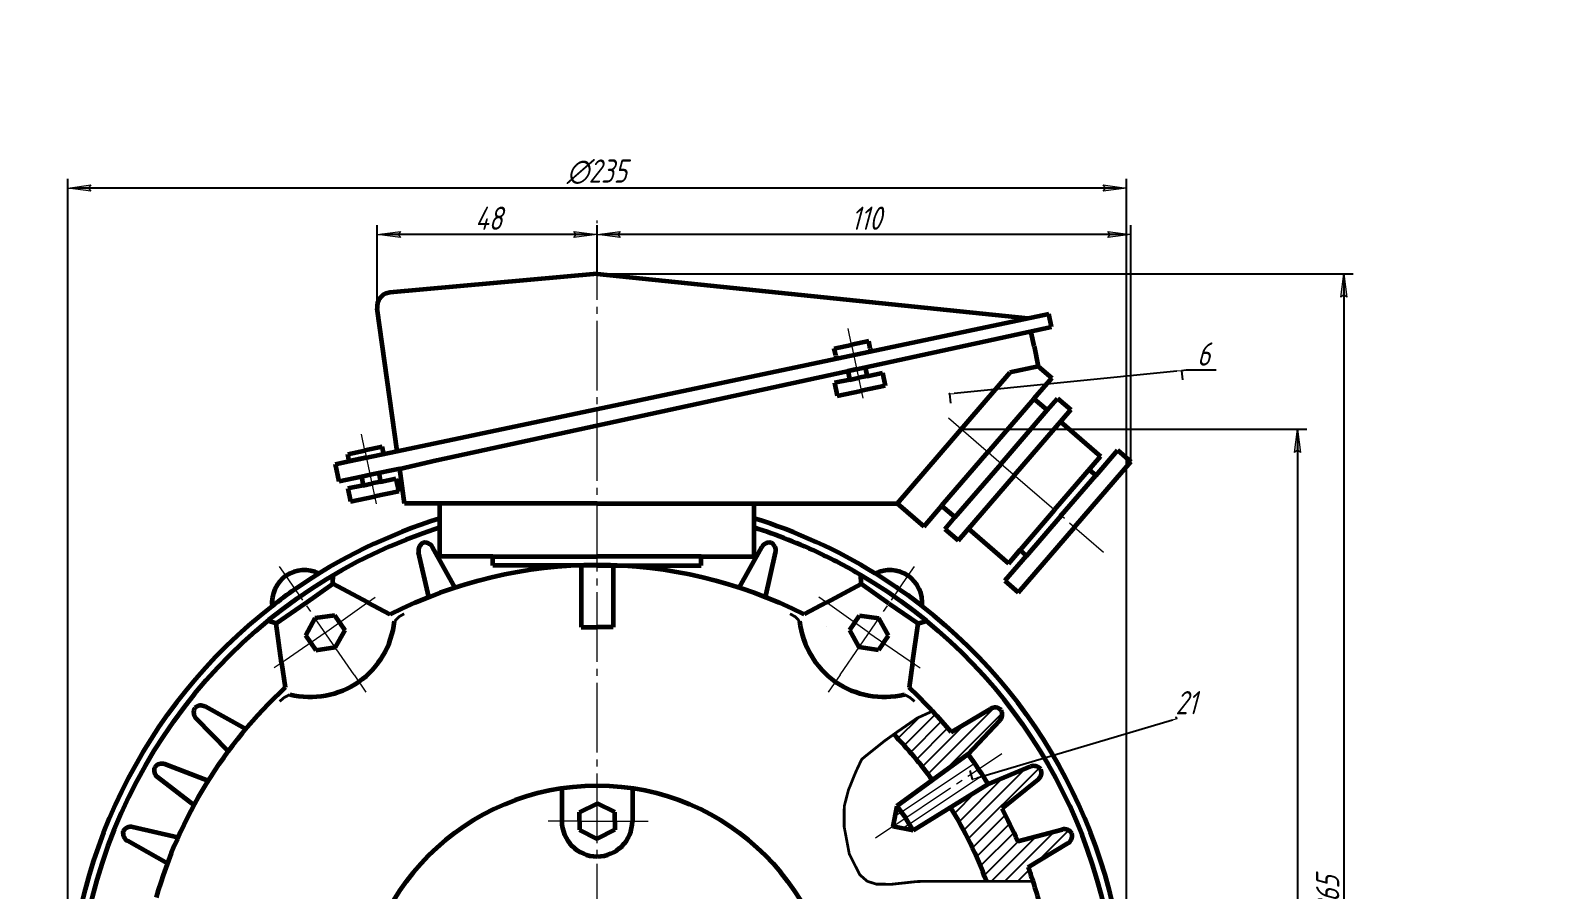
# Model space of a CAD drawing. Header units: millimetres. Extents: x 131 to 972, y 124 to 718.
# Drawn here: x 642.5 to 971.5, y 533.2 to 718.2 of the extents above; entities that cross this region are included whole.
import ezdxf

# ---------------------------------------------------------------- set-up
doc = ezdxf.new("R2010")
doc.units = ezdxf.units.MM
for name, pattern in [('K5LT_AXLED', [19.5, 15, -1.5, 1.5, -1.5]), ('K5LT_BASIC', [0]), ('K5LT_THIN', [0])]:
    doc.linetypes.add(name, pattern=pattern)
doc.styles.add('KDIMTEXTSTYLE', font='GOST_AU.SHX', dxfattribs={"width": 0.96, "oblique": 15, "height": 5})
doc.dimstyles.new('KDIMSTYLE (1.00)', dxfattribs={"dimtxt": 5, "dimasz": 1, "dimexe": 2, "dimexo": 0, "dimgap": 1, "dimtad": 1, "dimtxsty": 'KDIMTEXTSTYLE', "dimsah": 1, "dimcen": 0, "dimdle": 1, "dimadec": 0, "dimazin": 0, "dimtfac": 0.667, "dimtmove": 0, "dimatfit": 3, "dimfxl": 1, "dimtvp": 1, "dimtfill": 1, "dimtolj": 1, "dimtzin": 0, "dimarcsym": 0})

# ---------------------------------------------------------------- blocks, each defined once
blk = doc.blocks.new('U6')
at = {"color": 30, "linetype": 'K5LT_AXLED', "lineweight": 18, "true_color": 0xff8000}
for q in [(634.06252, 553.09378), (514.197916, 380), (753.927124, 380), (634.06252, 260.135396)]:
    blk.add_line((634.06252, 380), q, dxfattribs=at)
blk = doc.blocks.new('KDIMARROW_00')
at = {"color": 0, "linetype": 'K5LT_THIN', "lineweight": 18}
blk.add_line((0, 0), (-1, 0), dxfattribs=at)
blk = doc.blocks.new('*D99')
at = {"color": 0, "lineweight": -2, "transparency": 16777216}
for p, q in [((888.56, 569.64), (846.47, 557.2)), ((889.51, 569.92), (888.95, 571.84)), ((845.51, 556.92), (844.95, 558.84))]:
    blk.add_line(p, q, dxfattribs=at)
at = {"layer": 'Defpoints', "color": 0, "transparency": 16777216}
blk.add_point((845.51, 556.92), dxfattribs=at)
blk.add_point((845.51, 556.92), dxfattribs=at)
at = {"color": 0, "lineweight": -2, "transparency": 16777216, "rotation": 196.46001481204}
blk.add_blockref('KDIMARROW_00', (845.51, 556.92), dxfattribs=at)
at = {"color": 7, "transparency": 16777216, "insert": (891.51, 573.42), "char_height": 5, "attachment_point": 5, "style": 'KDIMTEXTSTYLE', "bg_fill": 3, "box_fill_scale": 1.1, "bg_fill_color": 256, "bg_fill_true_color": 13158600, "bg_fill_transparency": 0}
blk.add_mtext('\\A1;\\H5.0;\\W0.965;\\Q15;\\H5.0;\\W0.965;\\Q15;\\Q15;21', dxfattribs=at)
at = {"layer": 'Defpoints', "color": 0, "transparency": 16777216}
blk.add_point((889.51, 569.92), dxfattribs=at)
at = {"color": 0, "lineweight": -2, "transparency": 16777216, "rotation": 16.46001481204007}
blk.add_blockref('KDIMARROW_00', (889.51, 569.92), dxfattribs=at)
blk = doc.blocks.new('*D102')
at = {"color": 0, "lineweight": -2, "transparency": 16777216}
for p, q in [((891.54, 645.02), (890.53, 644.92)), ((890.53, 644.92), (890.73, 642.93)), ((898.02, 645.02), (891.54, 645.02)), ((889.54, 644.82), (841.53, 640.02)), ((840.53, 639.92), (840.73, 637.93))]:
    blk.add_line(p, q, dxfattribs=at)
at = {"layer": 'Defpoints', "color": 0, "transparency": 16777216}
for p in [(890.53, 644.92), (840.53, 639.92), (840.53, 639.92)]:
    blk.add_point(p, dxfattribs=at)
at = {"color": 0, "lineweight": -2, "transparency": 16777216}
for p, rotation in [((890.53, 644.92), 5.710593137499593), ((840.53, 639.92), 185.7105931374996)]:
    blk.add_blockref('KDIMARROW_00', p, dxfattribs=dict(at, rotation=rotation))
at = {"color": 7, "transparency": 16777216, "insert": (895.28, 648.52), "char_height": 5, "attachment_point": 5, "style": 'KDIMTEXTSTYLE', "bg_fill": 3, "box_fill_scale": 1.1, "bg_fill_color": 256, "bg_fill_true_color": 13158600, "bg_fill_transparency": 0}
blk.add_mtext('\\A1;\\H5.0;\\W0.965;\\Q15;\\H5.0;\\W0.965;\\Q15;\\Q15;6', dxfattribs=at)
blk = doc.blocks.new('KDIMARROW_01')
blk.add_hatch(color=0).paths.add_polyline_path([(-5, -0.66), (0, 0), (-5, 0.66), (-4.5, 0)])
at = {"color": 0, "linetype": 'K5LT_THIN', "lineweight": 18}
for p, q in [((-4.5, 0), (-5, 0.66)), ((-5, 0.66), (0, 0)), ((0, 0), (-5, -0.66)), ((-5, -0.66), (-4.5, 0)), ((0, 0), (-1, 0))]:
    blk.add_line(p, q, dxfattribs=at)
blk = doc.blocks.new('*D112')
at = {"color": 0, "lineweight": -2, "transparency": 16777216}
for p, q in [((843.01, 632.34), (917.53, 632.34)), ((915.53, 631.34), (915.53, 400.02)), ((864.96, 399.02), (917.53, 399.02))]:
    blk.add_line(p, q, dxfattribs=at)
at = {"layer": 'Defpoints', "color": 0, "transparency": 16777216}
for p in [(843.01, 632.34), (864.96, 399.02), (915.53, 399.02)]:
    blk.add_point(p, dxfattribs=at)
at = {"color": 0, "lineweight": -2, "transparency": 16777216}
for p, rotation in [((915.53, 632.34), 90), ((915.53, 399.02), 270)]:
    blk.add_blockref('KDIMARROW_01', p, dxfattribs=dict(at, rotation=rotation))
at = {"color": 7, "transparency": 16777216, "insert": (912.03, 516.02), "char_height": 5, "attachment_point": 5, "rotation": 90, "style": 'KDIMTEXTSTYLE', "bg_fill": 3, "box_fill_scale": 1.1, "bg_fill_color": 256, "bg_fill_true_color": 13158600, "bg_fill_transparency": 0}
blk.add_mtext('\\A1;\\H5.0;\\W0.965;\\Q15;\\H5.0;\\W0.965;\\Q15;\\Q15;231', dxfattribs=at)
blk = doc.blocks.new('*D113')
at = {"color": 0, "lineweight": -2, "transparency": 16777216}
for p, q in [((764.59, 665.79), (927.51, 665.79)), ((925.51, 664.79), (925.51, 400.02)), ((864.96, 399.02), (927.51, 399.02))]:
    blk.add_line(p, q, dxfattribs=at)
at = {"layer": 'Defpoints', "color": 0, "transparency": 16777216}
for p in [(764.59, 665.79), (864.96, 399.02), (925.51, 399.02)]:
    blk.add_point(p, dxfattribs=at)
at = {"color": 0, "lineweight": -2, "transparency": 16777216}
for p, rotation in [((925.51, 665.79), 90), ((925.51, 399.02), 270)]:
    blk.add_blockref('KDIMARROW_01', p, dxfattribs=dict(at, rotation=rotation))
at = {"color": 7, "transparency": 16777216, "insert": (922.01, 532.02), "char_height": 5, "attachment_point": 5, "rotation": 90, "style": 'KDIMTEXTSTYLE', "bg_fill": 3, "box_fill_scale": 1.1, "bg_fill_color": 256, "bg_fill_true_color": 13158600, "bg_fill_transparency": 0}
blk.add_mtext('\\A1;\\H5.0;\\W0.965;\\Q15;\\H5.0;\\W0.965;\\Q15;\\Q15;265', dxfattribs=at)
blk = doc.blocks.new('*D114')
at = {"color": 0, "lineweight": -2, "transparency": 16777216}
for p, q in [((650.53, 504.2), (650.53, 686.27)), ((878.66, 504.2), (878.66, 686.27)), ((877.66, 684.27), (651.53, 684.27))]:
    blk.add_line(p, q, dxfattribs=at)
at = {"layer": 'Defpoints', "color": 0, "transparency": 16777216}
for p in [(650.53, 684.27), (650.53, 504.2), (878.66, 504.2)]:
    blk.add_point(p, dxfattribs=at)
at = {"color": 0, "lineweight": -2, "transparency": 16777216, "rotation": 180}
blk.add_blockref('KDIMARROW_01', (650.53, 684.27), dxfattribs=at)
at = {"color": 0, "lineweight": -2, "transparency": 16777216}
blk.add_blockref('KDIMARROW_01', (878.66, 684.27), dxfattribs=at)
at = {"color": 7, "transparency": 16777216, "insert": (764.53, 687.77), "char_height": 5, "attachment_point": 5, "style": 'KDIMTEXTSTYLE', "bg_fill": 3, "box_fill_scale": 1.1, "bg_fill_color": 256, "bg_fill_true_color": 13158600, "bg_fill_transparency": 0}
blk.add_mtext('\\A1;\\H5.0;\\W0.965;\\Q15;\\Q15;\\Q15;∅\\Q15;\\H5.0;\\W0.965;\\Q15;\\H5.0;\\W0.965;\\Q15;\\Q15;235', dxfattribs=at)
blk = doc.blocks.new('*D120')
at = {"color": 0, "lineweight": -2, "transparency": 16777216}
for p, q in [((717.22, 658.31), (717.22, 676.27)), ((764.59, 665.79), (764.59, 676.27)), ((763.59, 674.27), (718.22, 674.27))]:
    blk.add_line(p, q, dxfattribs=at)
at = {"layer": 'Defpoints', "color": 0, "transparency": 16777216}
for p in [(717.22, 674.27), (764.59, 665.79), (717.22, 658.31)]:
    blk.add_point(p, dxfattribs=at)
at = {"color": 0, "lineweight": -2, "transparency": 16777216, "rotation": 180}
blk.add_blockref('KDIMARROW_01', (717.22, 674.27), dxfattribs=at)
at = {"color": 0, "lineweight": -2, "transparency": 16777216}
blk.add_blockref('KDIMARROW_01', (764.59, 674.27), dxfattribs=at)
at = {"color": 7, "transparency": 16777216, "insert": (741.22, 677.77), "char_height": 5, "attachment_point": 5, "style": 'KDIMTEXTSTYLE', "bg_fill": 3, "box_fill_scale": 1.1, "bg_fill_color": 256, "bg_fill_true_color": 13158600, "bg_fill_transparency": 0}
blk.add_mtext('\\A1;\\H5.0;\\W0.965;\\Q15;\\H5.0;\\W0.965;\\Q15;\\Q15;48', dxfattribs=at)
blk = doc.blocks.new('*D121')
at = {"color": 0, "lineweight": -2, "transparency": 16777216}
for p, q in [((764.59, 665.79), (764.59, 676.27)), ((879.62, 625.31), (879.62, 676.27)), ((878.62, 674.27), (765.59, 674.27))]:
    blk.add_line(p, q, dxfattribs=at)
at = {"layer": 'Defpoints', "color": 0, "transparency": 16777216}
for p in [(764.59, 674.27), (764.59, 665.79), (879.62, 625.31)]:
    blk.add_point(p, dxfattribs=at)
at = {"color": 0, "lineweight": -2, "transparency": 16777216, "rotation": 180}
blk.add_blockref('KDIMARROW_01', (764.59, 674.27), dxfattribs=at)
at = {"color": 0, "lineweight": -2, "transparency": 16777216}
blk.add_blockref('KDIMARROW_01', (879.62, 674.27), dxfattribs=at)
at = {"color": 7, "transparency": 16777216, "insert": (822.59, 677.77), "char_height": 5, "attachment_point": 5, "style": 'KDIMTEXTSTYLE', "bg_fill": 3, "box_fill_scale": 1.1, "bg_fill_color": 256, "bg_fill_true_color": 13158600, "bg_fill_transparency": 0}
blk.add_mtext('\\A1;\\H5.0;\\W0.965;\\Q15;\\H5.0;\\W0.965;\\Q15;\\Q15;110', dxfattribs=at)
blk = doc.blocks.new('U19')
at = {"color": 5, "linetype": 'K5LT_BASIC', "lineweight": 60, "true_color": 0x0000ff}
for p, q in [((550.23, 432.38), (540.9, 435.96)), ((547.19, 427.17), (539.35, 433.15))]:
    blk.add_line(p, q, dxfattribs=at)
for centre, start, end in [((540.5, 434.66), 158.3035, 232.6447), ((540.22, 434.18), 69.0497, 141.3995)]:
    blk.add_arc(centre, 1.9, start, end, dxfattribs=at)
blk = doc.blocks.new('U21')
at = {"color": 5, "linetype": 'K5LT_BASIC', "lineweight": 60, "true_color": 0x0000ff}
for p, q in [((543.75, 420.21), (534.02, 422.45)), ((541.47, 414.62), (532.87, 419.45))]:
    blk.add_line(p, q, dxfattribs=at)
for centre, start, end in [((533.8, 421.11), 166.3035, 240.6447), ((533.59, 420.59), 77.0497, 149.3995)]:
    blk.add_arc(centre, 1.9, start, end, dxfattribs=at)
blk = doc.blocks.new('U22')
at = {"color": 5, "linetype": 'K5LT_BASIC', "lineweight": 60, "true_color": 0x0000ff}
for p, q in [((558.34, 443.54), (549.6, 448.38)), ((554.6, 438.8), (547.67, 445.82))]:
    blk.add_line(p, q, dxfattribs=at)
for centre, start, end in [((549.02, 447.15), 150.3035, 224.6447), ((548.68, 446.71), 61.0497, 133.3995)]:
    blk.add_arc(centre, 1.9, start, end, dxfattribs=at)
blk = doc.blocks.new('U40')
at = {"color": 5, "linetype": 'K5LT_BASIC', "lineweight": 60, "true_color": 0x0000ff}
for p, q in [((597.77, 471.95), (595.6, 481.57)), ((603.45, 473.99), (598.59, 482.72))]:
    blk.add_line(p, q, dxfattribs=at)
for centre, start, end in [((597.46, 481.99), 118.3211, 192.6624), ((596.93, 481.8), 29.0673, 101.4172)]:
    blk.add_arc(centre, 1.9, start, end, dxfattribs=at)
blk = doc.blocks.new('U41')
at = {"color": 5, "linetype": 'K5LT_BASIC', "lineweight": 60, "true_color": 0x0000ff}
for p, q in [((664.68, 473.99), (669.53, 482.72)), ((670.36, 471.95), (672.52, 481.57))]:
    blk.add_line(p, q, dxfattribs=at)
for centre, start, end in [((671.19, 481.8), 78.5828, 150.9327), ((670.67, 481.99), 347.3376, 61.6789)]:
    blk.add_arc(centre, 1.9, start, end, dxfattribs=at)

msp = doc.modelspace()

# ---------------------------------------------------------------- hatches: boundary and pattern name
h = msp.add_hatch()
h.set_pattern_fill('МЕТАЛЛ', style=0, pattern_type=0)
h.set_pattern_definition([(45, (130.5306, 124.1968), (-1.4142136, 1.4142136), [])])
h.paths.add_polyline_path([(840.776, 550.882), (846.324, 540.298), (848.481, 534.955), (858.54, 534.955), (857.486, 538.007), (866.043, 543.159), (866.949, 544.547), (866.912, 545.228), (865.536, 546.151), (864.79, 546.108), (855.248, 543.615), (851.876, 550.606), (859.633, 556.899), (860.337, 558.4), (860.206, 559.069), (858.714, 559.792), (857.982, 559.645), (848.88, 555.848)])
h.paths.add_polyline_path([(828.512, 566.628), (836.271, 557.54), (836.878, 556.715), (844.568, 562.302), (851.374, 569.613), (851.861, 571.197), (851.639, 571.842), (850.061, 572.35), (849.356, 572.103), (840.871, 567.076), (836.892, 571.614), (833.549, 570.095), (829.187, 567.075), (828.741, 566.784)])

# ---------------------------------------------------------------- block references
msp.add_blockref('U6', (130.531, 124.197))

# ---------------------------------------------------------------- next in the draw order: dimensions: what is measured, and where the dimension line sits
at = {"color": 7}
for base, p1, p2, angle, text, picture, middle in [((840.531, 639.921), (890.531, 644.921), (840.531, 639.921), 185.71059, '\\H5.0;\\W0.965;\\Q15;\\H5.0;\\W0.965;\\Q15;\\Q15;6', '*D102', (893.54, 645.022)), ((845.515, 556.921), (889.515, 569.921), (845.515, 556.921), 196.46001, '\\H5.0;\\W0.965;\\Q15;\\H5.0;\\W0.965;\\Q15;\\Q15;21', '*D99', (891.515, 569.921))]:
    dim = msp.add_linear_dim(base=base, p1=p1, p2=p2, angle=angle, text=text, dimstyle='KDIMSTYLE (1.00)', override={"dimexo": 0, "dimtoh": 1, "dimblk1": 'KDIMARROW_00', "dimblk2": 'KDIMARROW_00', "dimse1": 0, "dimse2": 0, "dimclrt": 7, "dimtmove": 1, "dimtolj": 1}, dxfattribs=at)
    dim.commit()
    dim.dimension.update_dxf_attribs({"geometry": picture, "text_midpoint": middle, "dimtype": 161})

# ---------------------------------------------------------------- next in the draw order: dimensions: what is measured, and where the dimension line sits
dim = msp.add_linear_dim(base=(915.531, 399.023), p1=(843.007, 632.336), p2=(864.957, 399.023), angle=90, text='\\H5.0;\\W0.965;\\Q15;\\H5.0;\\W0.965;\\Q15;\\Q15;231', dimstyle='KDIMSTYLE (1.00)', override={"dimexo": 0, "dimblk1": 'KDIMARROW_01', "dimblk2": 'KDIMARROW_01', "dimse1": 0, "dimse2": 0, "dimclrt": 7, "dimtolj": 1}, dxfattribs=at)
dim.commit()
dim.dimension.update_dxf_attribs({"geometry": '*D112', "text_midpoint": (915.531, 516.023), "dimtype": 160})

# ---------------------------------------------------------------- next in the draw order: dimensions: what is measured, and where the dimension line sits
dim = msp.add_linear_dim(base=(925.515, 399.023), p1=(764.593, 665.785), p2=(864.957, 399.023), angle=90, text='\\H5.0;\\W0.965;\\Q15;\\H5.0;\\W0.965;\\Q15;\\Q15;265', dimstyle='KDIMSTYLE (1.00)', override={"dimexo": 0, "dimblk1": 'KDIMARROW_01', "dimblk2": 'KDIMARROW_01', "dimse1": 0, "dimse2": 0, "dimclrt": 7, "dimtolj": 1}, dxfattribs=at)
dim.commit()
dim.dimension.update_dxf_attribs({"geometry": '*D113', "text_midpoint": (925.515, 532.023), "dimtype": 160})

# ---------------------------------------------------------------- next in the draw order: dimensions: what is measured, and where the dimension line sits
dim = msp.add_linear_dim(base=(650.531, 684.27), p1=(878.656, 504.197), p2=(650.531, 504.197), text='\\H5.0;\\W0.965;\\Q15;\\Q15;\\Q15;∅\\Q15;\\H5.0;\\W0.965;\\Q15;\\H5.0;\\W0.965;\\Q15;\\Q15;235', dimstyle='KDIMSTYLE (1.00)', override={"dimexo": 0, "dimblk1": 'KDIMARROW_01', "dimblk2": 'KDIMARROW_01', "dimse1": 0, "dimse2": 0, "dimclrt": 7, "dimtolj": 1}, dxfattribs=at)
dim.commit()
dim.dimension.update_dxf_attribs({"geometry": '*D114', "text_midpoint": (764.531, 684.27), "dimtype": 160})

# ---------------------------------------------------------------- next in the draw order: linework, layer by layer
at = {"color": 30, "linetype": 'K5LT_AXLED', "lineweight": 18, "true_color": 0xff8000}
for p, q in [((714.573, 627.739), (713.838, 631.231)), ((714.573, 627.739), (716.992, 616.251)), ((697.555, 600.783), (696.194, 602.761)), ((831.631, 600.783), (832.992, 602.761)), ((712.232, 579.443), (697.555, 600.783)), ((816.955, 579.443), (831.631, 600.783)), ((714.436, 594.478), (716.784, 596.146)), ((814.75, 594.478), (812.402, 596.146)), ((705.873, 588.396), (714.436, 594.478)), ((823.314, 588.396), (814.75, 594.478)), ((814.02, 589.807), (814.046, 589.852)), ((706.009, 588.491), (697.354, 582.539)), ((823.178, 588.491), (831.832, 582.539)), ((697.354, 582.539), (694.981, 580.907)), ((831.832, 582.539), (834.205, 580.907)), ((712.232, 579.443), (714.788, 575.725)), ((816.955, 579.443), (814.398, 575.725)), ((846.787, 559.117), (851.777, 562.451)), ((828.29, 546.758), (846.787, 559.117)), ((760.791, 547.921), (754.086, 547.921)), ((760.791, 547.921), (775.621, 547.921)), ((828.29, 546.758), (824.572, 544.273))]:
    msp.add_line(p, q, dxfattribs=at)
at = {"color": 5, "linetype": 'K5LT_BASIC', "lineweight": 60, "true_color": 0x0000ff}
for p, q in [((718.294, 628.522), (714.573, 627.739)), ((718.617, 626.988), (718.294, 628.522)), ((708.259, 624.806), (711.176, 625.421)), ((710.853, 626.955), (714.573, 627.739)), ((711.176, 625.421), (710.853, 626.955)), ((711.176, 625.421), (721.534, 627.602)), ((714.896, 626.204), (711.176, 625.421)), ((722.064, 623.828), (730.07, 625.643)), ((722.064, 623.828), (730.07, 625.643)), ((709.042, 621.086), (708.259, 624.806)), ((713.82, 622.092), (709.042, 621.086)), ((715.68, 622.484), (713.82, 622.092)), ((713.82, 622.092), (714.211, 620.232)), ((722.064, 623.828), (715.68, 622.484)), ((717.54, 622.876), (717.932, 621.015)), ((723.122, 616.298), (722.064, 623.828)), ((723.122, 616.298), (722.064, 623.828)), ((842.386, 608.329), (854.524, 622.404)), ((872.051, 622.352), (864.602, 613.714)), ((870.611, 623.593), (872.051, 622.352)), ((714.211, 620.232), (710.893, 619.533)), ((710.893, 619.533), (711.48, 616.743)), ((714.211, 620.232), (716.071, 620.624)), ((717.932, 621.015), (716.071, 620.624)), ((721.838, 618.924), (716.659, 617.833)), ((717.932, 621.015), (721.25, 621.714)), ((721.25, 621.714), (721.838, 618.924)), ((711.48, 616.743), (716.659, 617.833)), ((730.726, 616.298), (723.122, 616.298)), ((764.593, 616.358), (730.726, 616.298)), ((730.726, 604.892), (730.726, 616.298)), ((764.593, 616.358), (829.229, 616.358)), ((798.46, 604.892), (798.46, 616.298)), ((829.229, 616.358), (834.987, 611.392)), ((834.987, 611.392), (838.833, 615.853)), ((838.833, 615.853), (841.713, 613.37)), ((841.713, 613.37), (839.507, 610.812)), ((853.23, 603.438), (863.162, 614.955)), ((857.153, 605.076), (864.602, 613.714)), ((839.507, 610.812), (842.386, 608.329)), ((844.592, 610.887), (853.23, 603.438)), ((855.343, 597.155), (867.481, 611.231)), ((812.901, 605.422), (812.9, 605.429)), ((853.23, 603.438), (855.713, 606.317)), ((855.713, 606.317), (857.153, 605.076)), ((742.133, 604.892), (730.726, 604.892)), ((742.133, 602.991), (742.133, 604.892)), ((742.133, 604.892), (764.593, 604.892)), ((761.143, 602.991), (742.133, 602.991)), ((764.593, 602.976), (760.791, 602.976)), ((764.593, 602.976), (761.143, 602.991)), ((761.143, 602.991), (761.143, 589.683)), ((787.054, 604.892), (764.593, 604.892)), ((764.593, 602.976), (768.043, 602.991)), ((768.043, 602.991), (787.054, 602.991)), ((768.043, 602.991), (768.043, 589.683)), ((768.905, 602.957), (768.912, 602.991)), ((787.054, 604.892), (798.46, 604.892)), ((787.054, 602.991), (787.054, 604.892)), ((857.153, 605.076), (852.464, 599.638)), ((701.699, 594.756), (707.669, 598.999)), ((707.669, 598.999), (707.753, 600.889)), ((715.172, 595.001), (707.669, 598.999)), ((814.014, 595.001), (821.517, 598.999)), ((821.517, 598.999), (821.434, 600.889)), ((827.487, 594.756), (821.517, 598.999)), ((852.464, 599.638), (855.343, 597.155)), ((701.699, 594.756), (695.434, 590.447)), ((715.172, 595.001), (719.933, 592.464)), ((719.933, 592.464), (720.007, 592.425)), ((809.254, 592.464), (809.18, 592.425)), ((814.014, 595.001), (809.254, 592.464)), ((827.487, 594.756), (833.752, 590.447)), ((695.434, 590.447), (693.609, 591.025)), ((696.611, 582.027), (695.434, 590.447)), ((701.799, 587.903), (703.854, 591.624)), ((708.064, 592.212), (703.854, 591.624)), ((709.141, 590.646), (708.064, 592.212)), ((710.219, 589.079), (708.163, 585.358)), ((709.141, 590.646), (710.219, 589.079)), ((709.141, 590.646), (710.219, 589.079)), ((761.143, 589.683), (764.593, 589.683)), ((768.043, 589.683), (764.593, 589.683)), ((814.02, 589.807), (814.039, 589.863)), ((814.039, 589.863), (814.046, 589.852)), ((820.045, 590.646), (818.968, 589.079)), ((820.045, 590.646), (818.968, 589.079)), ((818.968, 589.079), (821.023, 585.358)), ((820.045, 590.646), (821.122, 592.212)), ((821.122, 592.212), (825.332, 591.624)), ((827.388, 587.903), (825.332, 591.624)), ((832.576, 582.027), (833.752, 590.447)), ((833.752, 590.447), (835.577, 591.025)), ((835.577, 591.025), (835.589, 591.029)), ((702.876, 586.337), (701.799, 587.903)), ((702.876, 586.337), (703.953, 584.77)), ((702.876, 586.337), (703.953, 584.77)), ((826.31, 586.337), (825.233, 584.77)), ((826.31, 586.337), (825.233, 584.77)), ((826.31, 586.337), (827.388, 587.903)), ((703.953, 584.77), (708.163, 585.358)), ((825.233, 584.77), (821.023, 585.358)), ((696.611, 582.027), (697.357, 576.685)), ((832.576, 582.027), (831.822, 576.671)), ((697.357, 576.685), (697.36, 576.666)), ((840.871, 567.076), (849.356, 572.103)), ((844.568, 562.302), (851.374, 569.613)), ((844.568, 562.302), (829.188, 551.128)), ((848.88, 555.848), (857.982, 559.645)), ((851.876, 550.606), (859.633, 556.899)), ((756.989, 554.959), (756.989, 547.921)), ((772.197, 554.959), (772.197, 547.921)), ((848.88, 555.848), (832.671, 545.915)), ((760.791, 549.822), (764.593, 551.723)), ((760.791, 547.921), (760.791, 549.822)), ((768.395, 549.822), (764.593, 551.723)), ((768.395, 549.822), (764.593, 551.723)), ((768.395, 547.921), (768.395, 549.822)), ((829.188, 551.128), (828.29, 546.758)), ((829.188, 551.128), (831.032, 548.59)), ((760.791, 547.921), (760.791, 546.02)), ((768.395, 547.921), (768.395, 546.02)), ((832.671, 545.915), (828.29, 546.758)), ((832.671, 545.915), (831.032, 548.59)), ((760.791, 546.02), (764.593, 544.119)), ((768.395, 546.02), (764.593, 544.119)), ((855.248, 543.615), (864.79, 546.108)), ((857.486, 538.007), (866.043, 543.159))]:
    msp.add_line(p, q, dxfattribs=at)
at = {"color": 7, "linetype": 'K5LT_THIN', "lineweight": 18}
for p, q in [((830.11, 549.859), (845.906, 560.414)), ((831.852, 547.252), (847.648, 557.807)), ((830.11, 549.859), (828.739, 548.943)), ((831.852, 547.252), (830.481, 546.337))]:
    msp.add_line(p, q, dxfattribs=at)
at = {"color": 5, "linetype": 'K5LT_BASIC', "true_color": 0x0000ff, "const_width": 0.6}
for points in [[(720.965, 590.964), (721.91, 591.943), (723.03, 592.57)], [(808.222, 590.964), (807.276, 591.943), (806.157, 592.57)], [(698.389, 575.184), (697.161, 574.525), (696.182, 573.696)], [(830.797, 575.184), (832.025, 574.525), (833.004, 573.696)], [(836.892, 571.614), (833.549, 570.095), (829.18, 567.071), (826.518, 565.174), (822.399, 561.878), (821.624, 561.228), (821.301, 560.575), (820.326, 558.49), (818.752, 554.611), (817.847, 551.112), (817.822, 546.756), (818.933, 540.843), (821.197, 536.354), (822.821, 534.951), (824.794, 534.331), (828.075, 534.314), (833.339, 534.883), (835, 534.955), (839.633, 534.955), (847.659, 534.955), (858.54, 534.955)]]:
    msp.add_lwpolyline(points, dxfattribs=at)
at = {"color": 5, "linetype": 'K5LT_BASIC', "lineweight": 60, "true_color": 0x0000ff}
for centre, radius, start, end in [((764.593, 504.197), 112.161, 90, 90.20376), ((764.593, 504.197), 112.161, 90, 90.20376), ((764.593, 504.197), 112.161, 90, 90.20376), ((764.593, 504.197), 114.063, 107.27228, 124.77123), ((764.593, 504.197), 114.063, 58.32156, 72.72772), ((764.593, 504.197), 112.161, 107.57448, 232.15528), ((764.593, 504.197), 112.161, 64.48798, 72.42552), ((764.593, 504.197), 112.161, 59.55081, 64.48798), ((764.593, 504.197), 98.854, 63.19, 116.81), ((764.593, 504.197), 98.854, 87.5, 88), ((701.782, 594.886), 7.255, 125.63133, 185.22333), ((701.549, 594.726), 7.255, 64.32426, 123.40624), ((764.593, 504.197), 112.161, 308.03216, 59.55081), ((827.637, 594.726), 7.255, 56.59376, 115.67574), ((764.593, 504.197), 114.063, 55.22877, 58.32156), ((827.405, 594.886), 7.255, 354.77667, 54.36867), ((764.593, 504.197), 114.063, 124.77123, 127.88079), ((764.593, 504.197), 114.063, 52.11921, 55.22877), ((764.593, 504.197), 114.063, 127.88079, 180), ((764.593, 504.197), 114.063, 0, 52.11921), ((702.501, 593.095), 18.586, 305.38453, 353.41515), ((826.685, 593.095), 18.586, 186.58485, 234.61547), ((764.593, 504.197), 98.854, 124.80652, 124.81355), ((764.593, 504.197), 98.854, 55.18645, 55.19348), ((764.593, 504.197), 98.854, 132.85367, 164), ((702.732, 593.256), 18.586, 256.48816, 304.51879), ((826.455, 593.256), 18.586, 235.48121, 283.51184), ((764.593, 504.197), 98.854, 42.99883, 47.15031), ((750.308, 491.037), 118.252, 46.41758, 46.42092), ((708.97, 455.417), 172.817, 40.24883, 42.25001), ((850.325, 570.467), 1.901, 46.30348, 120.64471), ((849.982, 570.908), 1.901, 317.04968, 29.39951), ((764.593, 504.197), 89.349, 36, 44.32558), ((764.593, 504.197), 98.854, 31.5, 36), ((764.593, 504.197), 98.854, 31.5, 36), ((858.714, 557.891), 1.901, 38.30348, 112.64471), ((858.436, 558.375), 1.901, 309.04968, 21.39951), ((764.593, 504.197), 51.328, 0, 270), ((764.593, 504.197), 89.349, 20.13616, 31.5), ((764.593, 504.197), 98.854, 23.5, 28), ((764.593, 547.921), 7.604, 180, 270), ((764.593, 547.921), 7.604, 270, 0), ((865.271, 544.269), 1.901, 30.30348, 104.64471), ((865.063, 544.788), 1.901, 301.04968, 13.39951), ((764.593, 504.197), 98.854, 18.12862, 20), ((764.593, 504.197), 98.854, 12, 18.12862)]:
    msp.add_arc(centre, radius, start, end, dxfattribs=at)
msp.add_point((845.515, 556.921))

# ---------------------------------------------------------------- next in the draw order: block references
for name in ['U40', 'U41', 'U22', 'U19', 'U21']:
    msp.add_blockref(name, (130.531, 124.197))

# ---------------------------------------------------------------- next in the draw order: dimensions: what is measured, and where the dimension line sits
at = {"color": 7}
dim = msp.add_linear_dim(base=(717.218, 674.27), p1=(764.593, 665.785), p2=(717.218, 658.313), text='\\H5.0;\\W0.965;\\Q15;\\H5.0;\\W0.965;\\Q15;\\Q15;48', dimstyle='KDIMSTYLE (1.00)', override={"dimexo": 0, "dimblk1": 'KDIMARROW_01', "dimblk2": 'KDIMARROW_01', "dimse1": 0, "dimse2": 0, "dimclrt": 7, "dimtolj": 1}, dxfattribs=at)
dim.commit()
dim.dimension.update_dxf_attribs({"geometry": '*D120', "text_midpoint": (741.218, 674.27), "dimtype": 160})

# ---------------------------------------------------------------- next in the draw order: linework, layer by layer
at = {"color": 5, "linetype": 'K5LT_BASIC', "lineweight": 60, "true_color": 0x0000ff}
msp.add_line((721.534, 627.602), (717.218, 658.313), dxfattribs=at)
msp.add_arc((720.23, 658.736), 3.042, 95.1457, 188, dxfattribs=at)

# ---------------------------------------------------------------- next in the draw order: dimensions: what is measured, and where the dimension line sits
at = {"color": 7}
dim = msp.add_linear_dim(base=(764.593, 674.27), p1=(879.619, 625.306), p2=(764.593, 665.785), text='\\H5.0;\\W0.965;\\Q15;\\H5.0;\\W0.965;\\Q15;\\Q15;110', dimstyle='KDIMSTYLE (1.00)', override={"dimexo": 0, "dimblk1": 'KDIMARROW_01', "dimblk2": 'KDIMARROW_01', "dimse1": 0, "dimse2": 0, "dimclrt": 7, "dimtolj": 1}, dxfattribs=at)
dim.commit()
dim.dimension.update_dxf_attribs({"geometry": '*D121', "text_midpoint": (822.593, 674.27), "dimtype": 160})

# ---------------------------------------------------------------- next in the draw order: linework, layer by layer
at = {"color": 5, "linetype": 'K5LT_BASIC', "lineweight": 60, "true_color": 0x0000ff}
for p, q in [((764.593, 665.785), (719.957, 661.766)), ((764.593, 665.785), (857.417, 656.218)), ((721.534, 627.602), (861.927, 657.167)), ((862.52, 654.345), (861.927, 657.167)), ((820.517, 645.243), (862.52, 654.345)), ((858.12, 653.163), (858.074, 653.382)), ((858.743, 650.205), (858.12, 653.163)), ((815.69, 649.715), (819.411, 650.499)), ((816.013, 648.18), (815.69, 649.715)), ((816.013, 648.18), (816.151, 647.527)), ((823.131, 651.282), (819.411, 650.499)), ((823.454, 649.747), (823.131, 651.282)), ((823.454, 649.747), (823.592, 649.094)), ((858.743, 650.205), (859.664, 645.831)), ((730.07, 625.643), (820.517, 645.243)), ((820.517, 645.243), (818.657, 644.852)), ((822.378, 645.635), (822.769, 643.775)), ((859.664, 645.831), (853.53, 644.539)), ((859.664, 645.831), (862.544, 643.348)), ((819.049, 642.991), (815.73, 642.292)), ((815.73, 642.292), (816.318, 639.502)), ((818.657, 644.852), (819.049, 642.991)), ((819.049, 642.991), (820.909, 643.383)), ((822.769, 643.775), (820.909, 643.383)), ((826.676, 641.683), (821.497, 640.593)), ((822.769, 643.775), (826.088, 644.474)), ((826.088, 644.474), (826.676, 641.683)), ((829.229, 616.358), (853.53, 644.539)), ((862.544, 643.348), (858.697, 638.887)), ((816.318, 639.502), (821.497, 640.593)), ((848.765, 627.37), (858.697, 638.887)), ((858.697, 638.887), (861.577, 636.404)), ((861.577, 636.404), (863.783, 638.962)), ((863.783, 638.962), (866.662, 636.479)), ((861.577, 636.404), (851.645, 624.887)), ((866.662, 636.479), (854.524, 622.404)), ((864.456, 633.921), (873.094, 626.472)), ((848.765, 627.37), (838.833, 615.853)), ((873.094, 626.472), (863.162, 614.955)), ((879.619, 625.306), (867.481, 611.231)), ((872.051, 622.352), (876.74, 627.789)), ((876.74, 627.789), (879.619, 625.306)), ((841.713, 613.37), (851.645, 624.887))]:
    msp.add_line(p, q, dxfattribs=at)
at = {"color": 30, "linetype": 'K5LT_AXLED', "lineweight": 18, "true_color": 0xff8000}
for p, q in [((819.411, 650.499), (818.675, 653.99)), ((819.411, 650.499), (821.83, 639.01)), ((851.645, 624.887), (839.829, 635.076)), ((851.645, 624.887), (873.744, 605.83))]:
    msp.add_line(p, q, dxfattribs=at)
msp.add_point((840.531, 639.921))

doc.saveas('drawing.dxf')
